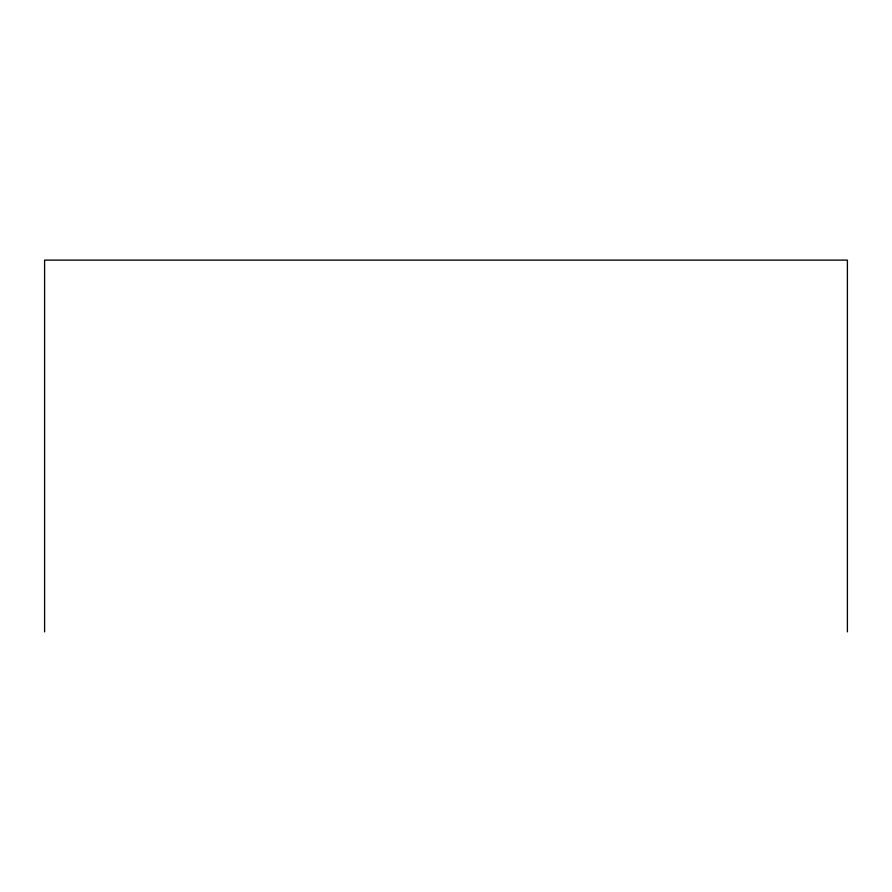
<?xml version="1.0" encoding="UTF-8"?>
<svg xmlns="http://www.w3.org/2000/svg" width="892" height="892" viewBox="0 0 892 892"><rect width="100%" height="100%" fill="white"/><g stroke="black" fill="none" stroke-linecap="round" stroke-linejoin="round"><path stroke-width="1.34" d="M847.4 631.882L847.4 260.118L44.6 260.118L44.6 631.882"/></g></svg>
